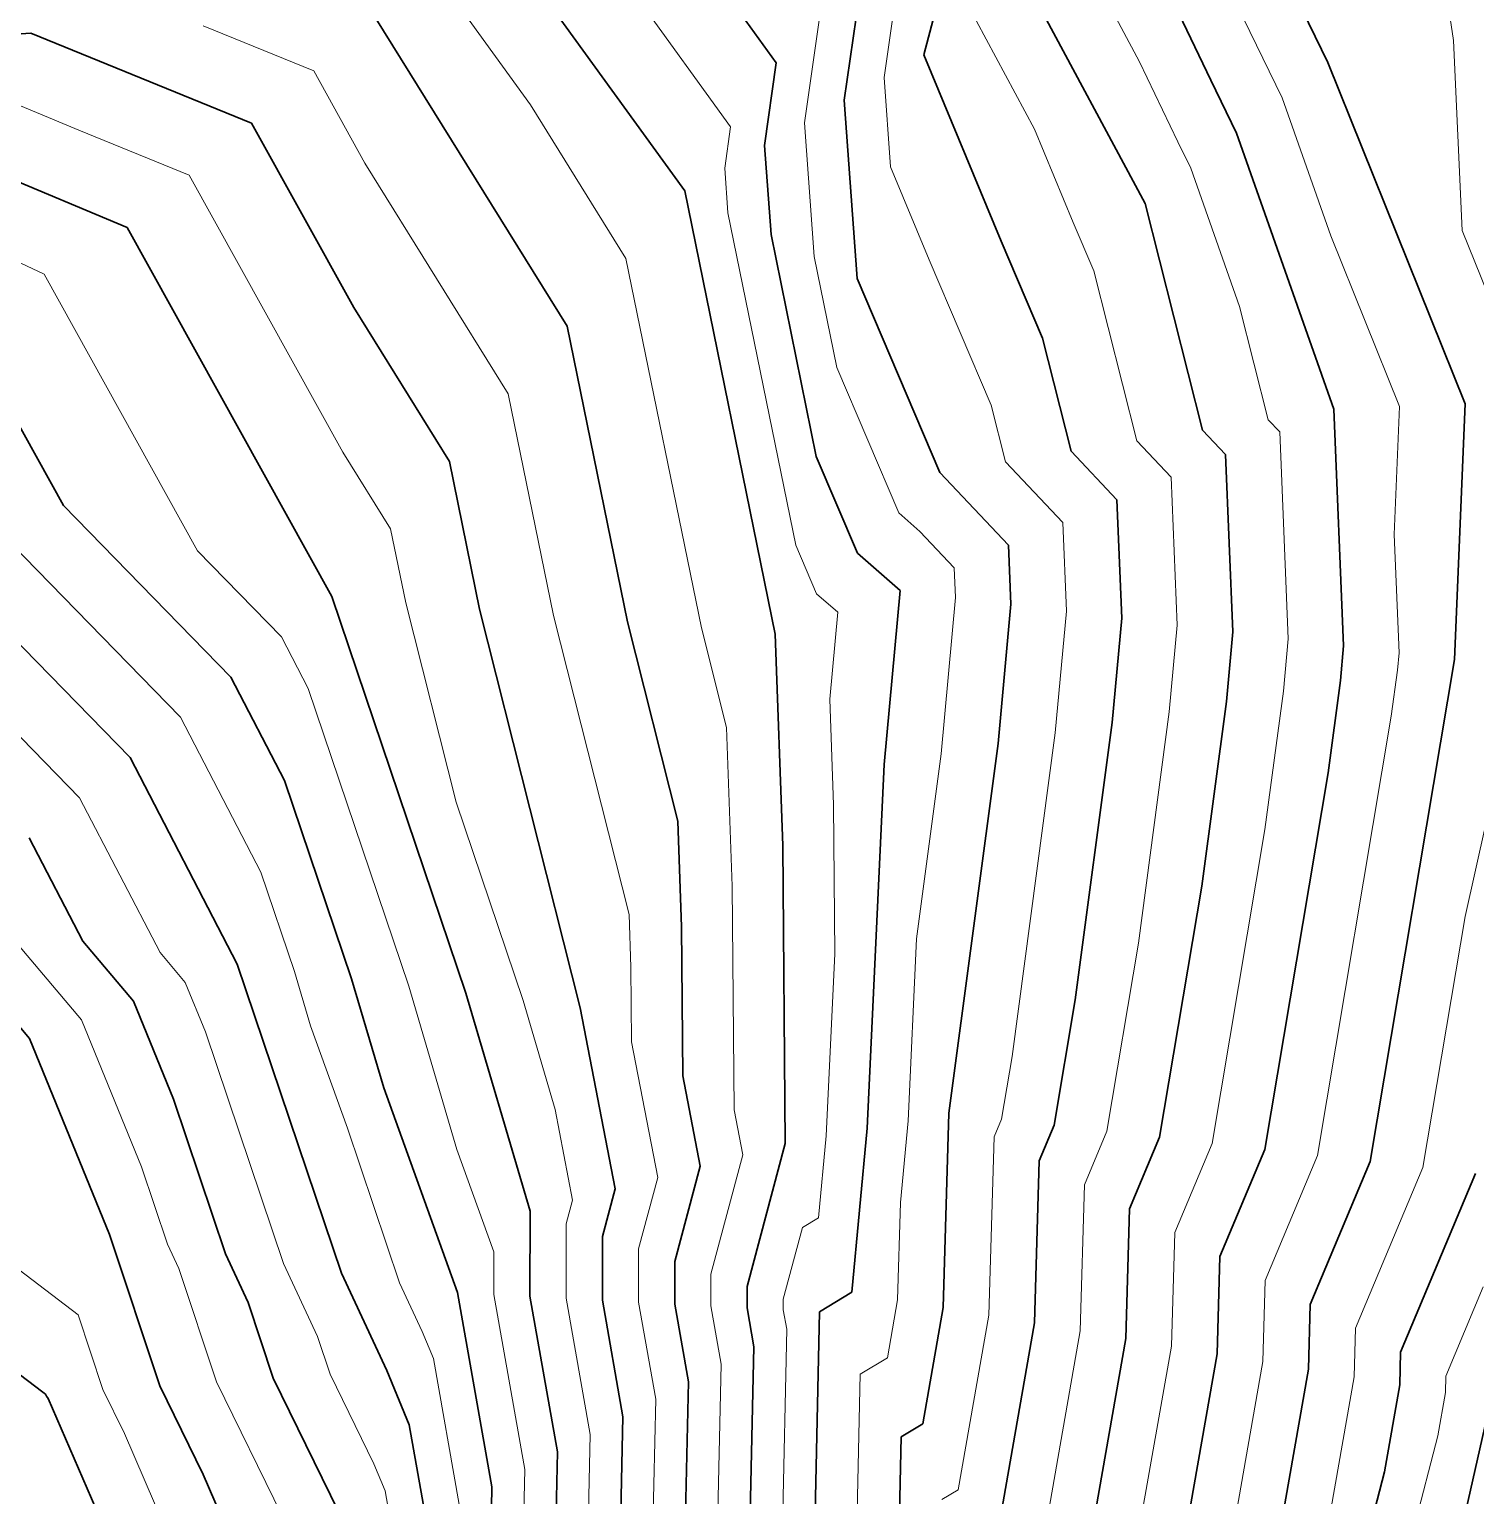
# Model space of a CAD drawing. Header units: millimetres. Extents: x -861324 to 439029, y -308065 to 694685.
# Drawn here: x 35643 to 75968, y 131723 to 172623 of the extents above; entities that cross this region are included whole.
import ezdxf

# ---------------------------------------------------------------- set-up
doc = ezdxf.new("R2010")
doc.units = ezdxf.units.MM
doc.layers.add('C-TOPO-MAJR', color=7, linetype='Continuous', lineweight=35)
doc.layers.add('C-TOPO-MINR', color=7, linetype='Continuous', lineweight=9)

msp = doc.modelspace()

# ---------------------------------------------------------------- linework, layer by layer
at = {"layer": 'C-TOPO-MAJR'}
for p, q in [((66446, 175673), (68580, 171206)), ((59022, 175260), (58364, 170645)), ((61497, 175398), (60587, 171907)), ((70409, 174650), (71851, 171698)), ((54450, 174480), (56470, 171691)), ((49879, 173701), (53919, 168122)), ((63517, 173790), (66751, 167762)), ((45307, 172921), (50638, 164347)), ((27204, 171931), (35681, 172517)), ((35681, 172517), (41837, 170009)), ((60587, 171907), (62739, 166716)), ((56470, 171691), (56142, 169384)), ((71851, 171698), (75678, 162174)), ((68580, 171206), (69301, 169730)), ((58364, 170645), (58728, 165670)), ((41837, 170009), (44691, 164860)), ((32432, 169581), (38367, 167097)), ((56142, 169384), (56323, 166896)), ((69301, 169730), (72016, 162028)), ((53919, 168122), (56442, 155753)), ((66751, 167762), (68353, 161440)), ((38367, 167097), (44076, 156799)), ((56323, 166896), (57585, 160711)), ((62739, 166716), (63890, 164013)), ((58728, 165670), (61028, 160265)), ((44691, 164860), (47357, 160573)), ((33737, 164495), (36591, 159346)), ((50638, 164347), (52320, 156101)), ((63890, 164013), (64691, 160853)), ((72016, 162028), (72286, 155429)), ((75678, 162174), (75377, 155043)), ((29106, 161894), (38450, 152313)), ((68353, 161440), (68992, 160764)), ((64691, 160853), (65968, 159500)), ((68992, 160764), (69194, 155815)), ((47357, 160573), (48198, 156450)), ((57585, 160711), (58735, 158009)), ((61028, 160265), (62945, 158236)), ((36591, 159346), (41263, 154556)), ((65968, 159500), (66103, 156200)), ((58735, 158009), (59921, 156972)), ((62945, 158236), (63012, 156586)), ((44076, 156799), (47815, 145736)), ((59921, 156972), (59478, 152121)), ((48198, 156450), (51003, 145329)), ((63012, 156586), (62658, 152706)), ((52320, 156101), (53722, 150541)), ((66103, 156200), (65838, 153290)), ((56442, 155753), (56653, 149857)), ((69194, 155815), (69017, 153874)), ((72286, 155429), (72197, 154459)), ((75377, 155043), (73031, 141043)), ((41263, 154556), (42758, 151675)), ((72197, 154459), (71853, 151881)), ((69017, 153874), (68330, 148719)), ((65838, 153290), (64806, 145557)), ((62658, 152706), (61283, 142395)), ((38450, 152313), (41440, 146550)), ((59478, 152121), (59001, 141969)), ((71853, 151881), (70094, 141381)), ((42758, 151675), (44628, 146143)), ((53722, 150541), (53828, 147593)), ((35638, 150071), (37132, 147189)), ((56653, 149857), (56720, 141543)), ((68330, 148719), (67157, 141719)), ((32825, 147828), (35647, 144475)), ((53828, 147593), (53861, 143436)), ((37132, 147189), (38544, 145513)), ((41440, 146550), (44348, 137930)), ((44628, 146143), (45523, 143103)), ((47815, 145736), (49606, 139655)), ((38544, 145513), (39660, 142780)), ((51003, 145329), (51977, 140285)), ((64806, 145557), (64220, 142057)), ((35647, 144475), (37880, 139010)), ((53861, 143436), (54348, 140914)), ((39660, 142780), (41114, 138470)), ((45523, 143103), (47582, 137391)), ((61283, 142395), (61123, 136970)), ((59001, 141969), (58577, 137401)), ((64220, 142057), (63802, 141061)), ((56720, 141543), (55656, 137555)), ((67157, 141719), (66320, 139726)), ((70094, 141381), (68839, 138392)), ((54348, 140914), (53639, 138255)), ((63802, 141061), (63668, 136540)), ((73031, 141043), (71358, 137058)), ((75968, 140705), (73877, 135723)), ((51977, 140285), (51622, 138955)), ((49606, 139655), (49600, 137284)), ((66320, 139726), (66214, 136110)), ((37880, 139010), (39277, 134790)), ((51622, 138955), (51619, 137177)), ((41114, 138470), (41745, 137112)), ((53639, 138255), (53637, 137069)), ((68839, 138392), (68759, 135680)), ((31728, 137868), (36023, 134606)), ((44348, 137930), (45611, 135213)), ((55656, 137555), (55655, 136962)), ((41745, 137112), (42444, 135002)), ((47582, 137391), (48541, 131966)), ((49600, 137284), (50367, 132944)), ((51619, 137177), (52194, 133922)), ((53637, 137069), (54020, 134900)), ((58577, 137401), (57673, 136855)), ((71358, 137058), (71305, 135250)), ((55655, 136962), (55847, 135877)), ((57673, 136855), (57344, 121894)), ((61123, 136970), (60553, 133726)), ((63668, 136540), (62529, 130052)), ((55847, 135877), (55564, 123053)), ((66214, 136110), (64504, 126378)), ((68759, 135680), (67477, 128380)), ((73877, 135723), (73850, 134819)), ((42444, 135002), (44888, 130011)), ((45611, 135213), (46235, 133701)), ((71305, 135250), (70450, 130383)), ((36023, 134606), (36092, 134554)), ((39277, 134790), (40492, 132310)), ((54020, 134900), (53785, 124213)), ((73850, 134819), (73423, 132386)), ((36092, 134554), (36120, 134502)), ((36120, 134502), (36170, 134437)), ((36170, 134437), (40282, 124936)), ((76395, 134389), (74850, 127554)), ((52194, 133922), (52006, 125372)), ((46235, 133701), (46714, 130988)), ((59950, 133363), (59731, 123388)), ((60553, 133726), (59950, 133363)), ((50367, 132944), (50226, 126532)), ((40492, 132310), (42585, 127473)), ((73423, 132386), (72025, 126946)), ((48541, 131966), (48447, 127691))]:
    msp.add_line(p, q, dxfattribs=at)
at = {"layer": 'C-TOPO-MINR'}
for p, q in [((74496, 177953), (75349, 172310)), ((64982, 174731), (66599, 171717)), ((52165, 174091), (55195, 169906)), ((57746, 173475), (57253, 170014)), ((59804, 173584), (59476, 171276)), ((47593, 173311), (49613, 170521)), ((40494, 172719), (43572, 171465)), ((62052, 172849), (63669, 169834)), ((69494, 172928), (70576, 170714)), ((75349, 172310), (75596, 167009)), ((43572, 171465), (44999, 168891)), ((66599, 171717), (67666, 169484)), ((34056, 171049), (37024, 169807)), ((59476, 171276), (59657, 168788)), ((70576, 170714), (71933, 166863)), ((49613, 170521), (52278, 166235)), ((37024, 169807), (40102, 168553)), ((55195, 169906), (55030, 168753)), ((57253, 170014), (57525, 166283)), ((63669, 169834), (64745, 167239)), ((67666, 169484), (68026, 168746)), ((40102, 168553), (44383, 160829)), ((44999, 168891), (48997, 162460)), ((55030, 168753), (55121, 167509)), ((59657, 168788), (60733, 166193)), ((68026, 168746), (69383, 164895)), ((55121, 167509), (57013, 158232)), ((64745, 167239), (65320, 165887)), ((75596, 167009), (77510, 162247)), ((33776, 166871), (36052, 165796)), ((71933, 166863), (73847, 162101)), ((52278, 166235), (54381, 155927)), ((57525, 166283), (58156, 163190)), ((60733, 166193), (62459, 162139)), ((36052, 165796), (40333, 158073)), ((65320, 165887), (66522, 161146)), ((69383, 164895), (70184, 161734)), ((58156, 163190), (59882, 159137)), ((48997, 162460), (50259, 156276)), ((62459, 162139), (62859, 160559)), ((73847, 162101), (73696, 158535)), ((70184, 161734), (70504, 161396)), ((70504, 161396), (70740, 155622)), ((44383, 160829), (45716, 158686)), ((66522, 161146), (67480, 160132)), ((32849, 160620), (39857, 153435)), ((62859, 160559), (64456, 158868)), ((67480, 160132), (67649, 156008)), ((59882, 159137), (60474, 158619)), ((64456, 158868), (64558, 156393)), ((30036, 158377), (37044, 151192)), ((45716, 158686), (46137, 156624)), ((60474, 158619), (61433, 157604)), ((73696, 158535), (73831, 155236)), ((40333, 158073), (42669, 155677)), ((57013, 158232), (57588, 156881)), ((61433, 157604), (61466, 156779)), ((57588, 156881), (58181, 156362)), ((61466, 156779), (61068, 152413)), ((46137, 156624), (47539, 151064)), ((50259, 156276), (52363, 147935)), ((58181, 156362), (57960, 153937)), ((64558, 156393), (64248, 152998)), ((54381, 155927), (55082, 153147)), ((67649, 156008), (67427, 153582)), ((42669, 155677), (43417, 154237)), ((70740, 155622), (70607, 154167)), ((73831, 155236), (73787, 154751)), ((73787, 154751), (73615, 153462)), ((43417, 154237), (46222, 145939)), ((57960, 153937), (58066, 150989)), ((70607, 154167), (70092, 150300)), ((77032, 153990), (75673, 147874)), ((39857, 153435), (42099, 149112)), ((67427, 153582), (66568, 147138)), ((73615, 153462), (71563, 141212)), ((55082, 153147), (55241, 148725)), ((64248, 152998), (63045, 143976)), ((61068, 152413), (60380, 147258)), ((37044, 151192), (39286, 146870)), ((47539, 151064), (49409, 145532)), ((58066, 150989), (58099, 146832)), ((70092, 150300), (68626, 141550)), ((42099, 149112), (43034, 146347)), ((55241, 148725), (55290, 142489)), ((52363, 147935), (52416, 146461)), ((75673, 147874), (74500, 140874)), ((34979, 147509), (37095, 144994)), ((60380, 147258), (60142, 142182)), ((39286, 146870), (39992, 146032)), ((58099, 146832), (57860, 141756)), ((66568, 147138), (65688, 141888)), ((52416, 146461), (52432, 144382)), ((39992, 146032), (40550, 144665)), ((43034, 146347), (43481, 144827)), ((46222, 145939), (47564, 141379)), ((49409, 145532), (50304, 142492)), ((37095, 144994), (38770, 140895)), ((43481, 144827), (44511, 141971)), ((40550, 144665), (42731, 138200)), ((52432, 144382), (53163, 140599)), ((63045, 143976), (62751, 142226)), ((50304, 142492), (50791, 139970)), ((55290, 142489), (55534, 141228)), ((44511, 141971), (45965, 137661)), ((60142, 142182), (59930, 139898)), ((62751, 142226), (62542, 141728)), ((57860, 141756), (57648, 139472)), ((62542, 141728), (62395, 136755)), ((65688, 141888), (65061, 140394)), ((68626, 141550), (67580, 139059)), ((47564, 141379), (48594, 138523)), ((55534, 141228), (54648, 137905)), ((71563, 141212), (70099, 137725)), ((38770, 140895), (39497, 138740)), ((74500, 140874), (72617, 136391)), ((53163, 140599), (52631, 138605)), ((65061, 140394), (64941, 136325)), ((50791, 139970), (50614, 139305)), ((59930, 139898), (59850, 137186)), ((57648, 139472), (57196, 139199)), ((50614, 139305), (50610, 137230)), ((57196, 139199), (56665, 137205)), ((39497, 138740), (39812, 138061)), ((67580, 139059), (67486, 135895)), ((34804, 138439), (37003, 136768)), ((48594, 138523), (48591, 137337)), ((52631, 138605), (52628, 137123)), ((39812, 138061), (40860, 134896)), ((42731, 138200), (43678, 136162)), ((54648, 137905), (54646, 137016)), ((45965, 137661), (46597, 136302)), ((70099, 137725), (70032, 135465)), ((76182, 137547), (75136, 135056)), ((48591, 137337), (49454, 132455)), ((50610, 137230), (51281, 133433)), ((52628, 137123), (53107, 134411)), ((54646, 137016), (54933, 135388)), ((56665, 137205), (56664, 136909)), ((59850, 137186), (59565, 135564)), ((37003, 136768), (37694, 134684)), ((56664, 136909), (56760, 136366)), ((62395, 136755), (61541, 131889)), ((46597, 136302), (46909, 135546)), ((56760, 136366), (56454, 122473)), ((64941, 136325), (63517, 128215)), ((72617, 136391), (72577, 135035)), ((43678, 136162), (44027, 135108)), ((67486, 135895), (65991, 127379)), ((46909, 135546), (47628, 131477)), ((54933, 135388), (54675, 123633)), ((59565, 135564), (58812, 135109)), ((70032, 135465), (68964, 129382)), ((44027, 135108), (45249, 132612)), ((58812, 135109), (58537, 122641)), ((72577, 135035), (71936, 131385)), ((75136, 135056), (75123, 134604)), ((37694, 134684), (38294, 133459)), ((40860, 134896), (42690, 131160)), ((75123, 134604), (74909, 133388)), ((53107, 134411), (52895, 124792)), ((38294, 133459), (41433, 126205)), ((51281, 133433), (51116, 125952)), ((74909, 133388), (74210, 130668)), ((45249, 132612), (45562, 131856)), ((49454, 132455), (49336, 127112)), ((45562, 131856), (45801, 130499)), ((61541, 131889), (61089, 131616))]:
    msp.add_line(p, q, dxfattribs=at)

doc.saveas('drawing.dxf')
